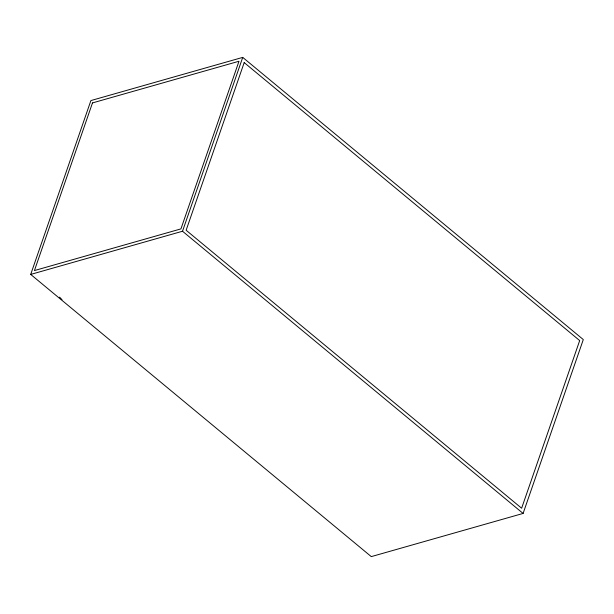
<?xml version="1.0" encoding="UTF-8"?>
<svg xmlns="http://www.w3.org/2000/svg" width="614" height="614" viewBox="0 0 614 614"><rect width="100%" height="100%" fill="white"/><g stroke="black" fill="none" stroke-linecap="round" stroke-linejoin="round"><path stroke-width="0.92" d="M30.7 274.427L90.903 100.566L242.722 57.386L583.3 339.573L523.097 513.434L371.278 556.614L30.7 274.427L182.519 231.24L242.722 57.386M62.014 299.701L59.573 297.138M182.519 231.24L523.097 513.434M92.484 102.922L34.43 270.559L180.938 228.892L238.992 61.246L92.484 102.922M244.188 62.597L186.134 230.242L521.631 508.223L579.685 340.578L244.188 62.597"/></g></svg>
